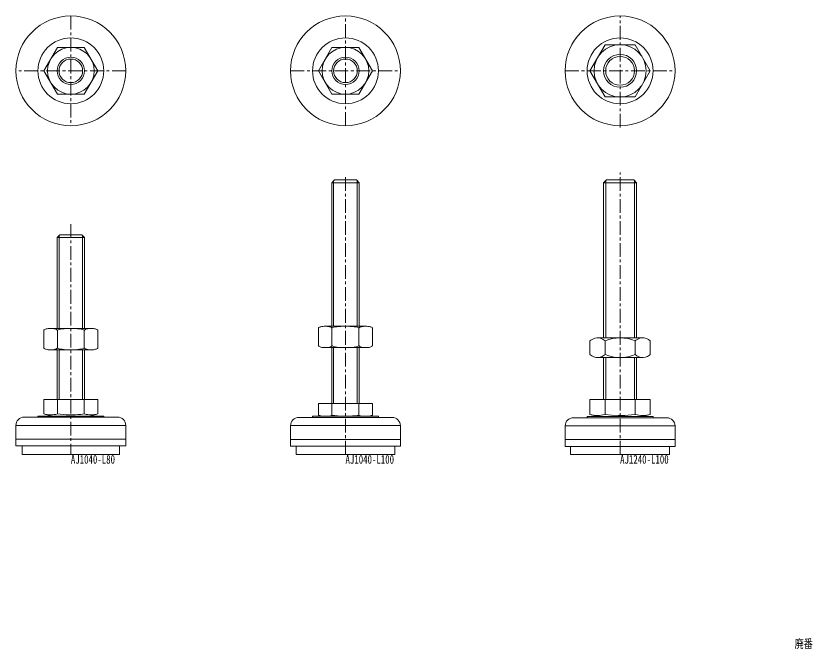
# Model space of a CAD drawing. Units: millimetres on the paper. Extents: x -614 to 143, y -438 to 30.
# Drawn here: x -614.5 to -324.6, y -201 to 29.6 of the extents above; entities that cross this region are included whole.
import ezdxf
from ezdxf.enums import TextEntityAlignment as Align

# ---------------------------------------------------------------- set-up
doc = ezdxf.new("R2010")
doc.units = ezdxf.units.MM
doc.linetypes.add('CHAIN1', pattern=[8, 5, -1, 1, -1])
for name, color, linetype, lineweight in [('0-0', 7, 'Continuous', 18), ('0-1', 4, 'Continuous', 18), ('0-E', 134, 'Continuous', 40)]:
    doc.layers.add(name, color=color, linetype=linetype, lineweight=lineweight)
doc.styles.add('ＭＳ ゴシック', font='')
doc.styles.get('ＭＳ ゴシック').set_extended_font_data('MS Gothic')

msp = doc.modelspace()

# ---------------------------------------------------------------- linework, layer by layer
at = {"layer": '0-0'}
for p, q in [((-400.5, -31.115), (-399.5, -30.115)), ((-400.5, -31.115), (-400.5, -87.633)), ((-501.861, -83.39), (-487.139, -83.39)), ((-604.315, -91.231), (-604.315, -84.949)), ((-601.861, -84.19), (-587.139, -84.19)), ((-599.407, -91.231), (-599.407, -84.949)), ((-589.593, -84.949), (-589.593, -91.231)), ((-584.685, -84.949), (-584.685, -91.231)), ((-504.315, -90.431), (-504.315, -84.149)), ((-499.407, -90.431), (-499.407, -84.149)), ((-489.593, -84.149), (-489.593, -90.431)), ((-484.685, -84.149), (-484.685, -90.431)), ((-405.47, -93.696), (-405.47, -88.771)), ((-402.727, -87.633), (-386.273, -87.633)), ((-399.985, -93.696), (-399.985, -88.771)), ((-389.015, -88.771), (-389.015, -93.696)), ((-383.53, -88.771), (-383.53, -93.696)), ((-587.139, -91.99), (-601.861, -91.99)), ((-599.5, -110.115), (-599.5, -91.99)), ((-589.5, -110.115), (-589.5, -91.99)), ((-487.139, -91.19), (-501.861, -91.19)), ((-499.5, -91.19), (-499.5, -111.515)), ((-489.5, -91.19), (-489.5, -111.515)), ((-386.273, -94.833), (-402.727, -94.833)), ((-400.5, -94.833), (-400.5, -110.115)), ((-388.5, -94.833), (-388.5, -110.115)), ((-604.315, -110.115), (-584.685, -110.115)), ((-604.315, -115.339), (-604.315, -110.115)), ((-599.407, -115.339), (-599.407, -110.115)), ((-399.985, -115.549), (-399.985, -110.115)), ((-389.015, -115.549), (-389.015, -110.115)), ((-383.53, -110.115), (-383.53, -115.549)), ((-499.407, -111.515), (-499.407, -115.839)), ((-587.5, -116.115), (-584.685, -115.339)), ((-502.95, -116.215), (-504.315, -115.839)), ((-577.5, -116.515), (-611.5, -116.515)), ((-582.5, -116.115), (-606.5, -116.115)), ((-606.5, -116.115), (-606.5, -116.515)), ((-582.5, -116.115), (-582.5, -116.515)), ((-477.5, -116.615), (-511.5, -116.615)), ((-506.5, -116.215), (-506.5, -116.615)), ((-411.5, -116.715), (-377.5, -116.715)), ((-614.5, -119.515), (-614.5, -127.015)), ((-574.5, -127.015), (-574.5, -119.515)), ((-514.5, -127.115), (-514.5, -119.615)), ((-474.5, -119.615), (-474.5, -127.115)), ((-414.5, -127.215), (-414.5, -119.715)), ((-374.5, -119.715), (-374.5, -127.215)), ((-614.5, -124.515), (-574.5, -124.515)), ((-474.5, -124.615), (-514.5, -124.615)), ((-574.5, -127.015), (-614.5, -127.015)), ((-612.25, -127.015), (-612.25, -130.115)), ((-576.75, -130.115), (-576.75, -127.015)), ((-514.5, -127.115), (-474.5, -127.115)), ((-512.5, -127.115), (-512.5, -130.115)), ((-476.5, -127.115), (-476.5, -130.115)), ((-374.5, -124.715), (-414.5, -124.715)), ((-414.5, -127.215), (-374.5, -127.215)), ((-412.5, -130.115), (-412.5, -127.215)), ((-376.5, -127.215), (-376.5, -130.115)), ((-612.25, -130.115), (-576.75, -130.115)), ((-476.5, -130.115), (-512.5, -130.115)), ((-376.5, -130.115), (-412.5, -130.115))]:
    msp.add_line(p, q, dxfattribs=at)
for points in [[(-599.407, 18.129), (-589.593, 18.129), (-584.685, 9.629), (-589.593, 1.129), (-599.407, 1.129), (-604.315, 9.629)], [(-499.407, 18.129), (-489.593, 18.129), (-484.685, 9.629), (-489.593, 1.129), (-499.407, 1.129), (-504.315, 9.629)], [(-399.985, 19.129), (-389.015, 19.129), (-383.53, 9.629), (-389.015, 0.129), (-399.985, 0.129), (-405.47, 9.629)]]:
    msp.add_lwpolyline(points, close=True, dxfattribs=at)
for points in [[(-489.5, -83.39), (-489.5, -31.115), (-490.5, -30.115), (-498.5, -30.115), (-499.5, -31.115), (-499.5, -83.39)], [(-399.5, -30.115), (-389.5, -30.115), (-388.5, -31.115), (-388.5, -87.633)], [(-599.5, -84.19), (-599.5, -51.115), (-598.5, -50.115), (-590.5, -50.115), (-589.5, -51.115), (-589.5, -84.19)], [(-499.407, -84.149), (-499.445, -84.017), (-499.555, -83.889), (-499.736, -83.769), (-499.982, -83.661), (-500.284, -83.567), (-500.634, -83.492), (-501.022, -83.436), (-501.435, -83.401), (-501.861, -83.39), (-502.287, -83.401), (-502.7, -83.436), (-503.088, -83.492), (-503.438, -83.567), (-503.741, -83.661), (-503.986, -83.769), (-504.167, -83.889), (-504.278, -84.017), (-504.315, -84.149)], [(-494.5, -83.39), (-495.359, -83.403), (-496.191, -83.438), (-496.971, -83.495), (-497.673, -83.572), (-498.278, -83.666), (-498.767, -83.776), (-499.124, -83.896), (-499.34, -84.024), (-499.407, -84.149)], [(-484.685, -84.149), (-484.722, -84.017), (-484.833, -83.889), (-485.014, -83.769), (-485.259, -83.661), (-485.562, -83.567), (-485.912, -83.492), (-486.3, -83.436), (-486.713, -83.401), (-487.139, -83.39), (-487.565, -83.401), (-487.978, -83.436), (-488.366, -83.492), (-488.716, -83.567), (-489.018, -83.661), (-489.264, -83.769), (-489.445, -83.889), (-489.555, -84.017), (-489.593, -84.149), (-489.668, -84.017), (-489.891, -83.889), (-490.256, -83.769), (-490.751, -83.661), (-491.362, -83.567), (-492.069, -83.492), (-492.852, -83.436), (-493.686, -83.401), (-494.5, -83.39)], [(-599.407, -84.949), (-599.445, -84.817), (-599.555, -84.689), (-599.736, -84.569), (-599.982, -84.461), (-600.284, -84.367), (-600.634, -84.292), (-601.022, -84.236), (-601.435, -84.201), (-601.861, -84.19), (-602.287, -84.201), (-602.7, -84.236), (-603.088, -84.292), (-603.438, -84.367), (-603.741, -84.461), (-603.986, -84.569), (-604.167, -84.689), (-604.278, -84.817), (-604.315, -84.949)], [(-594.5, -84.19), (-595.359, -84.203), (-596.191, -84.238), (-596.971, -84.295), (-597.673, -84.372), (-598.278, -84.466), (-598.767, -84.576), (-599.124, -84.696), (-599.34, -84.824), (-599.407, -84.949)], [(-584.685, -84.949), (-584.722, -84.817), (-584.833, -84.689), (-585.014, -84.569), (-585.259, -84.461), (-585.562, -84.367), (-585.912, -84.292), (-586.3, -84.236), (-586.713, -84.201), (-587.139, -84.19), (-587.565, -84.201), (-587.978, -84.236), (-588.366, -84.292), (-588.716, -84.367), (-589.018, -84.461), (-589.264, -84.569), (-589.445, -84.689), (-589.555, -84.817), (-589.593, -84.949), (-589.668, -84.817), (-589.891, -84.689), (-590.256, -84.569), (-590.751, -84.461), (-591.362, -84.367), (-592.069, -84.292), (-592.852, -84.236), (-593.686, -84.201), (-594.5, -84.19)], [(-399.985, -88.771), (-400.652, -88.252), (-401.383, -87.884), (-402.154, -87.678), (-402.943, -87.64), (-403.725, -87.77), (-404.477, -88.066), (-405.176, -88.517), (-405.47, -88.771)], [(-383.53, -88.771), (-384.198, -88.252), (-384.928, -87.884), (-385.7, -87.678), (-386.488, -87.64), (-387.271, -87.77), (-388.022, -88.066), (-388.721, -88.517), (-389.015, -88.771)], [(-604.315, -91.231), (-604.278, -91.362), (-604.167, -91.49), (-603.986, -91.61), (-603.741, -91.719), (-603.438, -91.812), (-603.088, -91.888), (-602.7, -91.944), (-602.287, -91.978), (-601.861, -91.99), (-601.435, -91.978), (-601.022, -91.944), (-600.634, -91.888), (-600.284, -91.812), (-599.982, -91.719), (-599.736, -91.61), (-599.555, -91.49), (-599.445, -91.362), (-599.407, -91.231)], [(-599.407, -91.231), (-599.332, -91.362), (-599.109, -91.49), (-598.744, -91.61), (-598.249, -91.719), (-597.638, -91.812), (-596.931, -91.888), (-596.148, -91.944), (-595.314, -91.978), (-594.5, -91.99)], [(-594.5, -91.99), (-593.641, -91.977), (-592.809, -91.942), (-592.029, -91.885), (-591.327, -91.808), (-590.722, -91.713), (-590.233, -91.604), (-589.876, -91.484), (-589.66, -91.355), (-589.593, -91.231), (-589.555, -91.362), (-589.445, -91.49), (-589.264, -91.61), (-589.018, -91.719), (-588.716, -91.812), (-588.366, -91.888), (-587.978, -91.944), (-587.565, -91.978), (-587.139, -91.99), (-586.713, -91.978), (-586.3, -91.944), (-585.912, -91.888), (-585.562, -91.812), (-585.259, -91.719), (-585.014, -91.61), (-584.833, -91.49), (-584.722, -91.362), (-584.685, -91.231)], [(-504.315, -90.431), (-504.278, -90.562), (-504.167, -90.69), (-503.986, -90.81), (-503.741, -90.919), (-503.438, -91.012), (-503.088, -91.088), (-502.7, -91.144), (-502.287, -91.178), (-501.861, -91.19), (-501.435, -91.178), (-501.022, -91.144), (-500.634, -91.088), (-500.284, -91.012), (-499.982, -90.919), (-499.736, -90.81), (-499.555, -90.69), (-499.445, -90.562), (-499.407, -90.431)], [(-499.407, -90.431), (-499.332, -90.562), (-499.109, -90.69), (-498.744, -90.81), (-498.249, -90.919), (-497.638, -91.012), (-496.931, -91.088), (-496.148, -91.144), (-495.314, -91.178), (-494.5, -91.19)], [(-494.5, -91.19), (-493.641, -91.177), (-492.809, -91.142), (-492.029, -91.085), (-491.327, -91.008), (-490.722, -90.913), (-490.233, -90.804), (-489.876, -90.684), (-489.66, -90.555), (-489.593, -90.431), (-489.555, -90.562), (-489.445, -90.69), (-489.264, -90.81), (-489.018, -90.919), (-488.716, -91.012), (-488.366, -91.088), (-487.978, -91.144), (-487.565, -91.178), (-487.139, -91.19), (-486.713, -91.178), (-486.3, -91.144), (-485.912, -91.088), (-485.562, -91.012), (-485.259, -90.919), (-485.014, -90.81), (-484.833, -90.69), (-484.722, -90.562), (-484.685, -90.431)], [(-405.47, -93.696), (-404.802, -94.214), (-404.072, -94.582), (-403.3, -94.789), (-402.512, -94.827), (-401.729, -94.696), (-400.978, -94.401), (-400.279, -93.949), (-399.985, -93.696)], [(-389.015, -93.696), (-388.348, -94.214), (-387.617, -94.582), (-386.846, -94.789), (-386.057, -94.827), (-385.275, -94.696), (-384.523, -94.401), (-383.824, -93.949), (-383.53, -93.696)], [(-594.021, -115.698), (-592.954, -115.663), (-591.892, -115.594), (-590.833, -115.493), (-589.593, -115.339), (-589.593, -110.115)], [(-584.685, -110.115), (-584.685, -115.339), (-585.288, -115.489), (-585.894, -115.603), (-586.503, -115.675), (-587.114, -115.701), (-587.733, -115.679), (-588.353, -115.608), (-588.974, -115.492), (-589.593, -115.339)], [(-383.53, -110.115), (-405.47, -110.115), (-405.47, -115.549), (-402.5, -116.315)], [(-484.685, -115.839), (-484.685, -111.515), (-504.315, -111.515), (-504.315, -115.839), (-503.696, -115.992), (-503.076, -116.108), (-502.456, -116.179), (-501.836, -116.201), (-501.225, -116.175), (-500.616, -116.103), (-500.011, -115.989), (-499.407, -115.839), (-498.33, -115.974), (-497.25, -116.082), (-496.17, -116.157), (-495.09, -116.196), (-494.021, -116.198), (-492.954, -116.163), (-491.892, -116.094), (-490.833, -115.993), (-489.593, -115.839)], [(-489.593, -111.515), (-489.593, -115.839), (-488.974, -115.992), (-488.353, -116.108), (-487.733, -116.179), (-487.114, -116.201), (-486.503, -116.175), (-485.894, -116.103), (-485.288, -115.989), (-484.685, -115.839), (-486.05, -116.215)], [(-594.021, -115.698), (-595.09, -115.696), (-596.17, -115.657), (-597.25, -115.582), (-598.33, -115.474), (-599.407, -115.339), (-600.011, -115.489), (-600.616, -115.603), (-601.225, -115.675), (-601.836, -115.701), (-602.456, -115.679), (-603.076, -115.608), (-603.696, -115.492), (-604.315, -115.339), (-601.5, -116.115)], [(-405.47, -115.549), (-404.779, -115.709), (-404.086, -115.83), (-403.394, -115.904), (-402.703, -115.928), (-402.02, -115.901), (-401.338, -115.825), (-400.66, -115.706), (-399.985, -115.549), (-397.574, -115.803), (-395.161, -115.922), (-392.772, -115.888), (-390.397, -115.709), (-389.015, -115.549), (-388.324, -115.709), (-387.632, -115.83), (-386.94, -115.904), (-386.248, -115.928), (-385.565, -115.901), (-384.884, -115.825), (-384.206, -115.706), (-383.53, -115.549), (-386.5, -116.315)], [(-506.5, -116.215), (-482.5, -116.215), (-482.5, -116.615)], [(-382.5, -116.715), (-382.5, -116.315), (-406.5, -116.315), (-406.5, -116.715)]]:
    msp.add_lwpolyline(points, dxfattribs=at)
for centre, radius in [((-594.5, 9.629), 20), ((-494.5, 9.629), 20), ((-394.5, 9.629), 20), ((-594.5, 9.629), 12), ((-494.5, 9.629), 12), ((-394.5, 9.629), 12), ((-394.5, 9.629), 6), ((-394.5, 9.629), 5.25), ((-594.5, 9.629), 4.3), ((-494.5, 9.629), 4.3)]:
    msp.add_circle(centre, radius, dxfattribs=at)
for centre, radius, start, end in [((-394.5, -101.429), 13.796, 66.57339, 113.42659), ((-394.5, -81.038), 13.796, 246.57341, 293.42661), ((-611.5, -119.515), 3, 90, 180), ((-577.5, -119.515), 3, 360, 90), ((-511.5, -119.615), 3, 90, 180), ((-477.5, -119.615), 3, 360, 90), ((-411.5, -119.715), 3, 90, 180), ((-377.5, -119.715), 3, 360, 90)]:
    msp.add_arc(centre, radius, start, end, dxfattribs=at)
at = {"layer": '0-1', "linetype": 'CHAIN1'}
for p, q in [((-594.5, 29.629), (-594.5, -10.371)), ((-494.5, -10.371), (-494.5, 29.629)), ((-394.5, -11.034), (-394.5, 29.629)), ((-574.5, 9.629), (-614.5, 9.629)), ((-514.5, 9.629), (-474.5, 9.629)), ((-414.5, 9.629), (-374.5, 9.629)), ((-494.5, -130.115), (-494.5, -28.47)), ((-394.5, -130.115), (-394.5, -27.345)), ((-594.5, -46.188), (-594.5, -130.115))]:
    msp.add_line(p, q, dxfattribs=at)
at = {"layer": '0-1'}
for p, q in [((-499.5, -31.115), (-489.5, -31.115)), ((-498.8, -83.39), (-498.8, -30.415)), ((-490.2, -30.415), (-490.2, -83.39)), ((-388.5, -31.115), (-400.5, -31.115)), ((-399.75, -87.633), (-399.75, -30.365)), ((-389.25, -87.633), (-389.25, -30.365)), ((-589.5, -51.115), (-599.5, -51.115)), ((-598.8, -50.415), (-598.8, -84.19)), ((-590.2, -84.19), (-590.2, -50.415)), ((-598.8, -91.99), (-598.8, -110.115)), ((-590.2, -91.99), (-590.2, -110.115)), ((-498.8, -91.19), (-498.8, -111.515)), ((-490.2, -111.515), (-490.2, -91.19)), ((-399.75, -110.115), (-399.75, -94.833)), ((-389.25, -110.115), (-389.25, -94.833)), ((-574.5, -119.515), (-614.5, -119.515)), ((-514.5, -119.615), (-474.5, -119.615)), ((-414.5, -119.715), (-374.5, -119.715))]:
    msp.add_line(p, q, dxfattribs=at)
for centre, radius in [((-594.5, 9.629), 8.5), ((-494.5, 9.629), 8.5), ((-394.5, 9.629), 9.5), ((-594.5, 9.629), 5), ((-494.5, 9.629), 5)]:
    msp.add_circle(centre, radius, dxfattribs=at)

# ---------------------------------------------------------------- texts
at = {"layer": '0-0', "style": 'ＭＳ ゴシック', "width": 0.75}
for s, p in [('AJ1040-L80', (-594.5, -134.415)), ('AJ1040-L100', (-494.5, -134.415)), ('AJ1240-L100', (-394.5, -134.415))]:
    msp.add_text(s, height=3.152, dxfattribs=at).set_placement(p, align=Align.BOTTOM_LEFT)
at = {"layer": '0-E', "style": 'ＭＳ ゴシック', "width": 0.75}
msp.add_text('廃番', height=3.152, dxfattribs=at).set_placement((-330.937, -201.577), align=Align.BOTTOM_LEFT)

doc.saveas('drawing.dxf')
